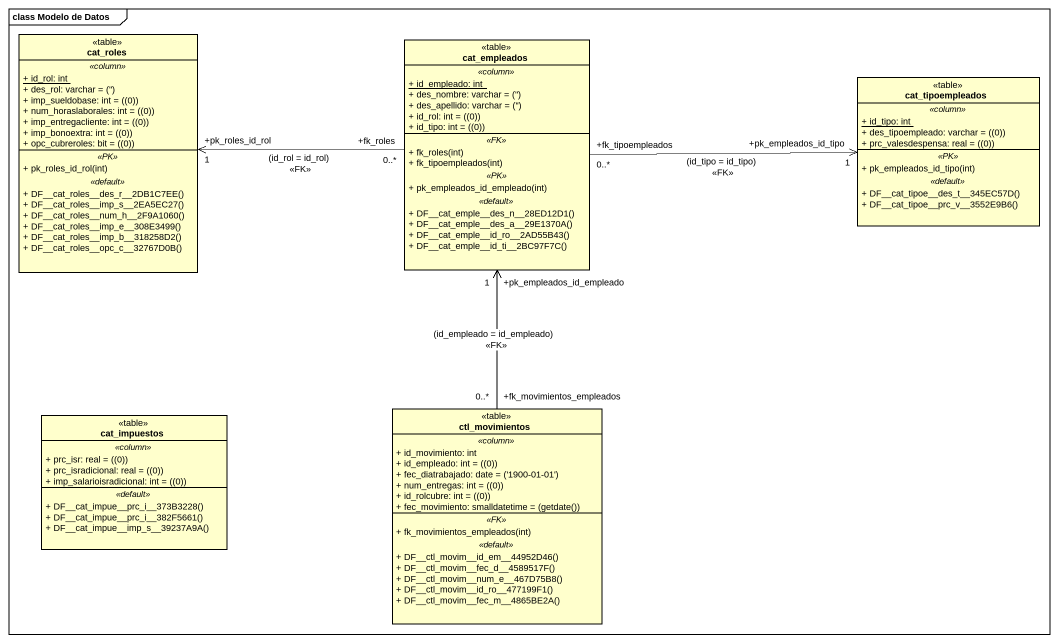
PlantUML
@startuml
mainframe class Modelo de Datos
hide circle
hide empty members
skinparam classAttributeIconSize 0
class cat_roles <<table>> {
  .. <<column>> ..
  {static} + id_rol: int
  {field} + des_rol: varchar = ('')
  {field} + imp_sueldobase: int = ((0))
  {field} + num_horaslaborales: int = ((0))
  {field} + imp_entregacliente: int = ((0))
  {field} + imp_bonoextra: int = ((0))
  {field} + opc_cubreroles: bit = ((0))
  .. <<PK>> ..
  + pk_roles_id_rol(int)
  .. <<default>> ..
  + DF~__cat_roles~__des_r~__2DB1C7EE()
  + DF~__cat_roles~__imp_s~__2EA5EC27()
  + DF~__cat_roles~__num_h~__2F9A1060()
  + DF~__cat_roles~__imp_e~__308E3499()
  + DF~__cat_roles~__imp_b~__318258D2()
  + DF~__cat_roles~__opc_c~__32767D0B()
}
class cat_empleados <<table>> {
  .. <<column>> ..
  {static} + id_empleado: int
  {field} + des_nombre: varchar = ('')
  {field} + des_apellido: varchar = ('')
  {field} + id_rol: int = ((0))
  {field} + id_tipo: int = ((0))
  .. <<FK>> ..
  + fk_roles(int)
  + fk_tipoempleados(int)
  .. <<PK>> ..
  + pk_empleados_id_empleado(int)
  .. <<default>> ..
  + DF~__cat_emple~__des_n~__28ED12D1()
  + DF~__cat_emple~__des_a~__29E1370A()
  + DF~__cat_emple~__id_ro~__2AD55B43()
  + DF~__cat_emple~__id_ti~__2BC97F7C()
}
class cat_tipoempleados <<table>> {
  .. <<column>> ..
  {static} + id_tipo: int
  {field} + des_tipoempleado: varchar = ((0))
  {field} + prc_valesdespensa: real = ((0))
  .. <<PK>> ..
  + pk_empleados_id_tipo(int)
  .. <<default>> ..
  + DF~__cat_tipoe~__des_t~__345EC57D()
  + DF~__cat_tipoe~__prc_v~__3552E9B6()
}
class cat_impuestos <<table>> {
  .. <<column>> ..
  {field} + prc_isr: real = ((0))
  {field} + prc_isradicional: real = ((0))
  {field} + imp_salarioisradicional: int = ((0))
  .. <<default>> ..
  + DF~__cat_impue~__prc_i~__373B3228()
  + DF~__cat_impue~__prc_i~__382F5661()
  + DF~__cat_impue~__imp_s~__39237A9A()
}
class ctl_movimientos <<table>> {
  .. <<column>> ..
  + id_movimiento: int
  {field} + id_empleado: int = ((0))
  {field} + fec_diatrabajado: date = ('1900-01-01')
  {field} + num_entregas: int = ((0))
  {field} + id_rolcubre: int = ((0))
  {field} + fec_movimiento: smalldatetime = (getdate())
  .. <<FK>> ..
  + fk_movimientos_empleados(int)
  .. <<default>> ..
  + DF~__ctl_movim~__id_em~__44952D46()
  + DF~__ctl_movim~__fec_d~__4589517F()
  + DF~__ctl_movim~__num_e~__467D75B8()
  + DF~__ctl_movim~__id_ro~__477199F1()
  + DF~__ctl_movim~__fec_m~__4865BE2A()
}
cat_empleados "+fk_roles\n0..*" -left-> "+pk_roles_id_rol\n1" cat_roles : (id_rol = id_rol)\n<<FK>>
cat_empleados "+fk_tipoempleados\n0..*" -right-> "+pk_empleados_id_tipo\n1" cat_tipoempleados : (id_tipo = id_tipo)\n<<FK>>
ctl_movimientos "+fk_movimientos_empleados\n0..*" -up-> "+pk_empleados_id_empleado\n1" cat_empleados : (id_empleado = id_empleado)\n<<FK>>
@enduml
